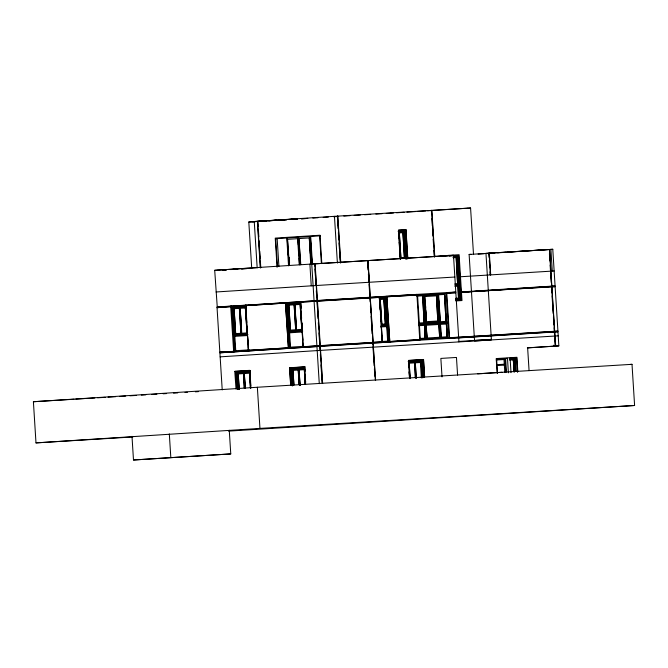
<?xml version="1.0" encoding="UTF-8"?>
<svg xmlns="http://www.w3.org/2000/svg" width="668" height="668" viewBox="0 0 668 668"><rect width="100%" height="100%" fill="white"/><g stroke="black" fill="none" stroke-linecap="round" stroke-linejoin="round"><path stroke-width="1" d="M322.644 383.44L315.121 263.818L314.62 263.852L314.753 265.914M317.475 301.193L370.172 297.97L370.13 297.26L317.425 300.483M367.567 260.612L368.068 260.578L370.264 297.427L416.899 294.404L419.78 340.237L419.738 339.528L389.661 341.548L419.621 339.711M386.822 296.417L389.82 342.066L386.822 296.417L385.954 296.475L388.809 341.949L389.686 341.899M320.314 346.316L373.011 343.093L372.969 342.392L320.264 345.615M373.22 342.375L382.288 341.824L373.22 342.375L370.289 297.786L379.491 297.394L370.423 297.953M446.758 292.751L449.614 338.233L449.706 337.699L458.632 337.148L455.835 292.726L446.775 293.102L455.793 292.025L453.488 255.351L368.068 260.578M461.321 291.916L551.71 286.154L551.751 286.856L461.337 292.275L551.593 286.338M551.843 286.321L549.655 249.473L552.778 249.281L555.083 285.946L551.843 286.321L554.682 331.453L555.734 346.074L558.849 345.882L557.964 331.779L554.707 331.804M458.073 337.95L554.59 331.988L554.549 331.286L458.023 337.248M245.774 305.635L285.595 303.063L245.774 305.635L245.615 305.117L248.496 350.95L248.454 350.249L288.417 347.836L248.588 350.416M300.525 302.095L317.225 301.21L300.525 302.095L300.366 301.577L303.255 347.41L303.205 346.709L320.014 345.632L303.347 346.876M288.434 348.195L285.436 302.546L288.434 348.195L289.311 348.137L286.455 302.662L285.578 302.713M217.05 307.672L230.836 306.604L217.05 307.672L219.847 352.094L233.658 351.385L219.847 352.094M219.889 352.804L320.064 346.333L219.889 352.804L222.227 389.92M458.632 337.148L458.933 341.907M554.682 331.453L557.922 331.077L555.125 286.656L551.868 286.672M257.163 267.701L254.257 221.517L257.364 221.317L260.244 267.016M473.512 254.575L470.581 208.007L334.459 216.332L257.614 221.3L260.553 268.043M251.711 268.194L248.805 222.01L255.644 221.576L252.546 221.776M257.063 221.475L276.669 220.206M278.347 220.106L286.989 219.538M288.668 219.438L296.926 218.904L254.257 221.517M305.877 218.519L301.285 218.795M312.866 218.069L318.035 217.743M323.195 217.401L328.355 217.075M333.516 216.733L338.676 216.407M343.836 216.065L350.032 215.672M390.371 213.184L393.469 212.983M396.575 212.783L404.14 212.299M406.904 212.115L415.513 211.564M417.241 211.447L425.858 210.896M427.57 210.779L467.224 208.224M467.466 208.207L470.581 208.007M407.705 258.775L405.885 229.834L405.017 229.892L406.837 258.833M277.454 266.457L275.709 238.71L320.039 235.846M406.227 259.101L404.441 230.811L405.852 259.126M289.135 265.229L287.499 239.328L297.903 238.66L298.287 244.872M300.525 264.486L298.897 238.593L309.292 237.917L309.618 243.102M399.33 232.898L400.892 257.656L399.33 232.898L402.929 232.681L404.382 257.447L402.929 232.681M217.008 306.971L317.066 300.683L217.267 307.13L214.704 270.298L314.87 263.835L322.402 383.457M226.502 269.822L222.469 270.089L226.427 269.847M230.535 269.563L237.591 269.112M241.415 268.87L247.678 268.452M453.488 255.351L434.768 256.562L431.862 210.37L431.361 210.403L431.62 214.52M490.446 274.857L489.085 253.18L485.962 253.364L491.406 339.92L474.564 341.014L469.12 254.458L549.038 249.515M527.369 347.819L555.484 346.091L549.405 249.49L488.834 253.189L489.093 257.322M478.113 254.099L484.342 253.706M487.364 253.506L494.712 253.038M497.643 252.838L506.119 252.295M507.922 252.178L552.778 249.281M458.557 255.602L457.689 255.652L460.461 299.765L461.329 299.707L458.557 255.602L453.539 255.902M457.121 256.57L458.49 284.401L457.121 256.57L452.837 256.838M456.177 257.514L457.58 283.574L456.177 257.514L453.113 257.706M216.065 291.983L316.24 285.52M368.928 282.297L454.85 277.036M458.924 285.253L459.409 298.938L458.924 285.253L455.017 285.495M457.981 286.196L458.498 298.112L457.981 286.196L454.916 286.388M378.714 296.918L379.583 296.868L382.447 342.342L419.646 340.07M232.372 307.046L234.159 335.511L232.372 307.046L246.183 306.153L246.183 312.273M287.131 303.506L288.918 331.971L287.131 303.506L300.934 302.612L300.942 308.733M438.183 293.953L440.362 322.611L439.861 320.582M446.324 293.452L445.08 293.528L447.852 337.641L449.096 337.557L446.324 293.452L417.291 295.231M385.386 297.394L387.164 325.683L385.386 297.394L379.015 297.786L379.524 299.782M300.942 307.622L300.683 303.514L288.184 304.324L289.862 331.027L302.053 330.234M422.627 295.79L424.096 322.719L422.627 295.79L416.757 296.149M444.512 294.446L445.974 321.383L444.512 294.446L438.634 294.813L440.329 321.726L446.207 321.366M234.101 308.7L239.369 308.365L240.939 333.299L235.67 333.641L234.101 308.7L235.67 333.641M245.465 307.973L240.196 308.307L241.766 333.248L247.035 332.906L245.356 307.973L247.035 332.906M288.86 305.159L294.129 304.817L295.699 329.758L290.43 330.101L288.86 305.159L290.43 330.101M300.224 304.424L294.955 304.767L296.525 329.708L301.794 329.366L300.116 304.433L301.794 329.366M380.267 299.481L381.829 324.239L380.267 299.481L383.866 299.264L385.319 324.03L383.866 299.264M436.446 295.832L437.799 320.999L436.446 295.832L424.957 296.534L426.535 321.692L438.033 320.982M234.159 335.511L247.97 334.618M288.918 331.971L302.729 331.077M425.374 323.529L423.57 294.847L425.374 323.529L419.095 323.913M439.736 322.644L437.932 293.97L439.736 322.644L425.625 323.512L424.197 294.805L424.147 299.982M234.218 336.388L234.852 336.355L235.754 350.717L235.119 350.75L234.218 336.388L247.653 335.52M288.977 332.848L289.611 332.814L290.513 347.176L289.879 347.21L288.977 332.848L302.404 331.979M387.215 326.569L386.73 326.594L387.649 341.139L388.133 341.106L387.215 326.569L380.743 326.961M425.433 324.406L425.975 338.977L425.433 324.406L419.153 324.79M439.795 323.529L440.713 338.075L439.795 323.529L425.683 324.397L426.601 338.935L426.543 338.058L439.653 337.256L438.851 324.473L426.134 325.249L426.318 328.205M440.179 325.592L440.421 323.487L440.964 338.058M424.489 325.349L425.065 338.15L424.489 325.349L418.844 325.7M426.134 325.249L427.169 338.016L426.501 331.153M438.851 324.473L439.653 337.256M446.374 324.013L446.942 336.806L446.374 324.013L440.496 324.372L441.297 337.156L447.176 336.797M235.119 350.75L249.189 349.848M289.879 347.21L303.948 346.308M220.148 356.854L320.314 350.391M474.53 340.488L491.372 339.394L458.29 341.482M373.02 347.168L554.849 336.046M554.599 336.062L558.223 335.837M527.745 347.894L558.849 345.882M290.789 385.511L289.678 367.943L305.234 366.941L304.357 366.991L305.46 384.559M424.547 377.211L423.445 359.66L422.577 359.718L423.679 377.261M237.566 389.553L236.472 372.268L250.283 371.375L250.166 375.466M292.317 386.012L291.231 368.728L305.042 367.834L304.917 371.926M423.078 377.687L422.009 360.636L422.702 377.712M304.917 370.79L304.783 368.736L292.283 369.546L293.252 384.952M408.841 367.417L408.833 362.323M239.186 389.519L238.209 373.93L243.478 373.587L244.388 388.133M250.483 387.741L249.573 373.195L244.296 373.537L245.323 388.075M293.878 384.935L292.96 370.389L298.237 370.047L299.147 384.593M305.243 384.2L304.324 369.654L299.055 369.997L300.149 385.578M410.069 378.597L409.2 363.192L410.169 378.589M414.277 362.883L409.1 363.192M416.181 378.222L415.312 362.816L416.281 378.213M420.389 362.507L421.358 377.904M508.398 372.827L507.488 358.407L505.626 358.532L506.461 371.917M517.5 372.251L516.589 357.856L515.37 357.931L516.214 371.308M505.058 359.459L503.998 359.526L504.29 364.227L505.35 364.152L505.058 359.459L496.307 359.994M515.579 371.308L514.803 358.858L514.118 358.9L514.903 371.35M513.241 359.843L514.302 371.876M505.86 372.193L505.409 365.045L504.348 365.112L504.799 372.26M132.773 436.972L35.989 442.892L33.4 401.727L257.364 387.256L632.011 364.327L634.6 405.493L228.523 431.119M477.67 373.855L501.977 372.293M630.016 364.461L632.011 364.327M35.989 442.892L259.952 428.405L634.6 405.493M131.997 436.346L133.483 459.993L230.761 453.914L229.266 430.267M230.761 453.914L133.483 459.993M354.157 215.397L360.369 215.029M364.503 214.762L370.715 214.395M375.884 214.069L382.104 213.693M386.229 213.434L390.379 213.192M257.748 221.459L266.073 220.949M269.196 220.757L276.477 220.306M279.6 220.114L286.889 219.672L279.8 220.114M291.048 219.421L297.293 219.037M301.46 218.778L307.697 218.403M248.805 222.01L251.928 221.818M252.178 221.801L255.243 221.617M258.316 221.425L266.499 220.924M268.544 220.799L275.709 220.365M291.056 219.421L297.193 219.046M305.627 218.536L307.706 218.403M405.885 229.834L398.646 230.276L400.466 259.217M320.356 235.821L319.63 235.871L321.375 263.618M275.709 238.71L277.162 238.618L278.907 266.382M398.078 231.203L404.441 230.811M398.763 232.046L403.505 231.754L405.167 258.282M298.27 238.635L297.652 238.668L299.281 264.57M298.897 238.593L300.775 264.478M309.292 237.917L310.67 263.835M287.499 239.328L289.386 265.213M400.892 257.656L404.491 257.439M434.743 256.203L436.638 256.445M447.861 255.401L459.1 254.717L461.989 300.55L455.86 300.926M315.121 263.818L367.817 260.595L375.349 380.217M449.748 255.585L309.885 264.144L311.246 285.829M469.12 254.458L470.99 254.341M214.704 270.298L217.826 270.106M218.069 270.097L257.99 267.643M449.522 256.153L451.526 256.028M231.404 269.53L237.758 269.154M241.791 268.895L247.018 268.586M460.486 276.752L550.766 271.175M554.139 270.966L550.515 271.183L550.131 264.987M454.983 283.725L457.814 283.558M454.958 284.61L458.866 284.376M370.381 297.243L455.793 292.025M551.96 286.138L555.083 285.946M301.126 301.711L300.258 301.769L303.113 347.235L303.99 347.185M317.317 300.667L370.014 297.444M246.367 305.251L245.498 305.309L248.354 350.784L249.231 350.725M317.333 301.026L370.039 297.794M416.807 294.939L386.847 296.767L416.941 295.106L416.782 294.588M551.618 286.689L461.337 292.275M455.835 292.726L446.775 293.102M552.002 286.848L555.125 286.656M379.7 298.629L384.442 298.337L386.104 324.865L381.37 325.157M245.615 307.071L233.424 307.864L235.103 334.568L247.294 333.775M294.129 304.817L295.699 329.758M239.369 308.365L240.939 333.299M455.668 298.287L458.724 298.095M455.501 299.18L459.784 298.922M455.442 300.066L461.329 299.707M381.829 324.239L385.428 324.022M419.387 323.011L424.322 322.711M425.574 322.627L438.709 321.826L437.014 294.905L424.506 295.673L426.201 322.594M380.802 326.076L387.164 325.683M439.987 322.636L447.259 322.185M440.045 323.512L447.31 323.07M419.421 338.492L425.299 338.133M388.133 341.106L381.662 341.507L382.146 341.473L381.754 335.244M420.063 339.336L449.096 337.557M554.799 331.27L557.922 331.077M320.156 345.799L372.853 342.575M449.597 337.883L554.44 331.47M320.172 346.149L372.878 342.926M379.357 297.227L379.449 296.692L382.33 342.525L373.128 342.909L375.6 380.201M449.614 338.233L458.415 337.699M554.457 331.821L373.262 343.076M554.841 331.971L557.964 331.779M373.27 347.151L320.064 350.408L319.613 343.193M423.445 359.66L408.716 360.561L409.851 378.547M289.678 367.943L290.555 367.884L291.657 385.453M291.231 368.728L292.634 384.968M408.148 361.48L422.009 360.636M236.472 372.268L237.942 389.527M408.515 362.348L421.065 361.58L422.084 377.804M249.715 372.301L237.532 373.086L238.559 389.519M415.212 362.824L420.489 362.499M292.96 370.389L293.987 384.927M298.237 370.047L299.039 384.601M304.324 369.654L305.134 384.209M238.209 373.93L239.294 389.511M243.478 373.587L244.279 388.141M249.573 373.195L250.375 387.749M507.488 358.407L496.625 359.075L497.535 373.487M509.801 358.273L516.589 357.856M509.742 359.167L514.803 358.858M509.55 360.069L513.55 359.827M496.6 364.695L505.35 364.152M496.658 365.58L505.409 365.045M481.536 373.604L482.338 373.562M497.752 372.56L498.553 372.51M33.4 401.727L73.989 399.247M75.818 399.13L84.393 398.612M86.214 398.487L94.798 397.969M97.645 397.794L105.21 397.335M108.049 397.151L115.614 396.7M119.48 396.458L125.718 396.074M129.876 395.815L136.431 395.431M141.315 395.122L145.799 394.855M151.711 394.487L156.913 394.162M163.151 393.786L166.608 393.577M173.546 393.151L177.705 392.893M184.986 392.45L187.424 392.308M195.382 391.815L198.496 391.623M550.9 249.398L552.269 271.074M549.413 253.631L549.873 260.862M550.774 275.308L551.234 282.514M551.426 285.603L551.877 292.809M552.077 295.899L552.528 303.105M552.787 307.23L553.171 313.409M553.43 317.525L553.889 324.731M554.081 327.821L554.532 335.027M554.791 339.077L555.233 346.107M553.622 345.206L553.68 346.216M527.628 347.794L529.073 370.648M517.842 371.742L516.932 357.296L496.215 358.566L497.134 373.145M513.441 359.835L514.193 371.876M513.341 359.843L513.993 371.892M510.101 358.248L511.003 372.652M489.335 253.164L490.696 274.84L490.203 274.874L490.003 271.776M489.293 260.42L489.744 267.651M457.58 375.082L456.469 357.455L440.855 358.415L442.024 376.894M438.575 300.099L438.834 304.199M439.218 310.344L439.536 315.463M440.571 331.829L440.83 335.979M431.611 210.387L434.551 257.13M431.879 218.628L432.33 225.826M432.53 228.915L432.981 236.113M433.173 239.194L433.624 246.392M433.883 250.508L434.275 256.679M425.207 300.558L425.65 307.597M425.842 310.62L426.343 318.669M424.539 306.153L424.865 311.305M425.182 316.457L425.508 321.6M425.867 327.32L426.176 332.205M424.639 376.593L423.562 359.467L408.574 360.386L409.718 378.522M417.55 295.214L420.322 339.319M415.655 378.197L414.636 361.972L415.179 377.253M407.839 258.817L406.002 229.65L398.512 230.109L400.341 259.276M408.524 361.455L408.899 367.475M409.158 371.491L409.593 378.514M409.158 372.485L409.542 378.572M398.454 231.178L398.905 238.251M399.155 242.292L399.539 248.354M399.79 252.395L400.174 258.458M379.775 303.823L380.159 309.885M380.409 313.927L380.852 320.999M381.228 326.928L381.553 332.121M367.817 260.595L369.179 282.28L315.989 285.528L315.663 280.368M367.759 263.71L368.151 269.905M368.41 274.03L368.87 281.261M369.07 284.351L369.521 291.557M369.713 294.646L370.172 301.861M370.431 305.977L370.815 312.156M371.074 316.273L371.525 323.479M371.725 326.569L372.176 333.783M372.435 337.899L372.827 344.078M373.086 348.203L373.537 355.434M373.738 358.532L374.189 365.763M374.381 368.87L374.84 376.101M340.772 262.866L337.833 216.123L337.332 216.156L337.457 218.211M337.582 216.14L340.521 262.883M337.657 221.3L338.108 228.498M338.367 232.606L338.818 239.804M339.01 242.893L339.402 249.064M339.661 253.172L340.112 260.37M334.459 216.332L337.398 263.075M321.801 263.351L320.03 235.228L275.241 238.125L277.07 267.292M314.945 269.012L315.405 276.243M316.306 290.68L316.766 297.886M316.891 299.949L317.409 308.19M317.609 311.271L318.06 318.486M318.319 322.602L318.711 328.781M318.97 332.898L319.421 340.104M320.331 354.541L320.715 360.737M320.974 364.87L321.433 372.101M321.625 375.207L322.085 382.438M312.432 264.219L310.687 236.455L309.576 236.522L311.321 264.269M310.303 236.472L312.048 264.227M310.202 236.48L311.948 264.236M311.747 264.027L319.279 383.649M309.877 247.244L310.269 253.456M310.528 257.606L310.921 263.818M298.187 237.257L299.932 265.004M298.487 247.978L298.947 255.234M299.139 258.341L299.531 264.553M301.26 312.758L301.585 317.893M301.911 323.028L302.295 329.19M305.627 382.088L305.234 375.925L305.627 383.106M301.134 311.781L301.585 318.903M301.844 322.97L302.287 330.084M302.537 334.033L302.921 340.187M303.18 344.296L303.314 346.341M305.585 384.509L304.474 366.799L289.545 367.767L290.655 385.478M300.041 385.578L299.005 369.112L299.723 385.561M289.244 257.447L289.561 262.582M287.232 239.002L287.557 244.137M287.941 250.308L288.267 255.443M288.593 260.587L288.91 265.722M286.797 237.992L288.543 265.747M257.865 221.283L258.19 226.427M258.449 230.535L258.833 236.706M259.092 240.822L259.543 248.02M259.743 251.11L260.194 258.307M260.386 261.388L260.779 267.559M257.355 387.248L259.952 428.405M246.442 315.271L246.826 322.444M247.085 326.51L247.469 332.606M247.711 336.547L248.162 343.728M248.362 346.809L248.554 349.882M250.483 379.466L250.801 385.636M250.826 388.05L249.715 370.348L234.785 371.308L236.029 389.052M250.709 388.1L249.598 370.531L250.475 370.481L234.927 371.483L235.796 371.425L236.906 388.993M245.214 388.083L244.246 372.652L244.905 388.075M169.321 433.933L170.816 457.58M233.675 351.735L230.677 306.086L231.696 306.203L234.551 351.677L233.683 351.727M294.897 303.89L296.266 330.61L294.897 303.89M240.138 307.43L241.507 334.15L240.138 307.43"/></g></svg>
